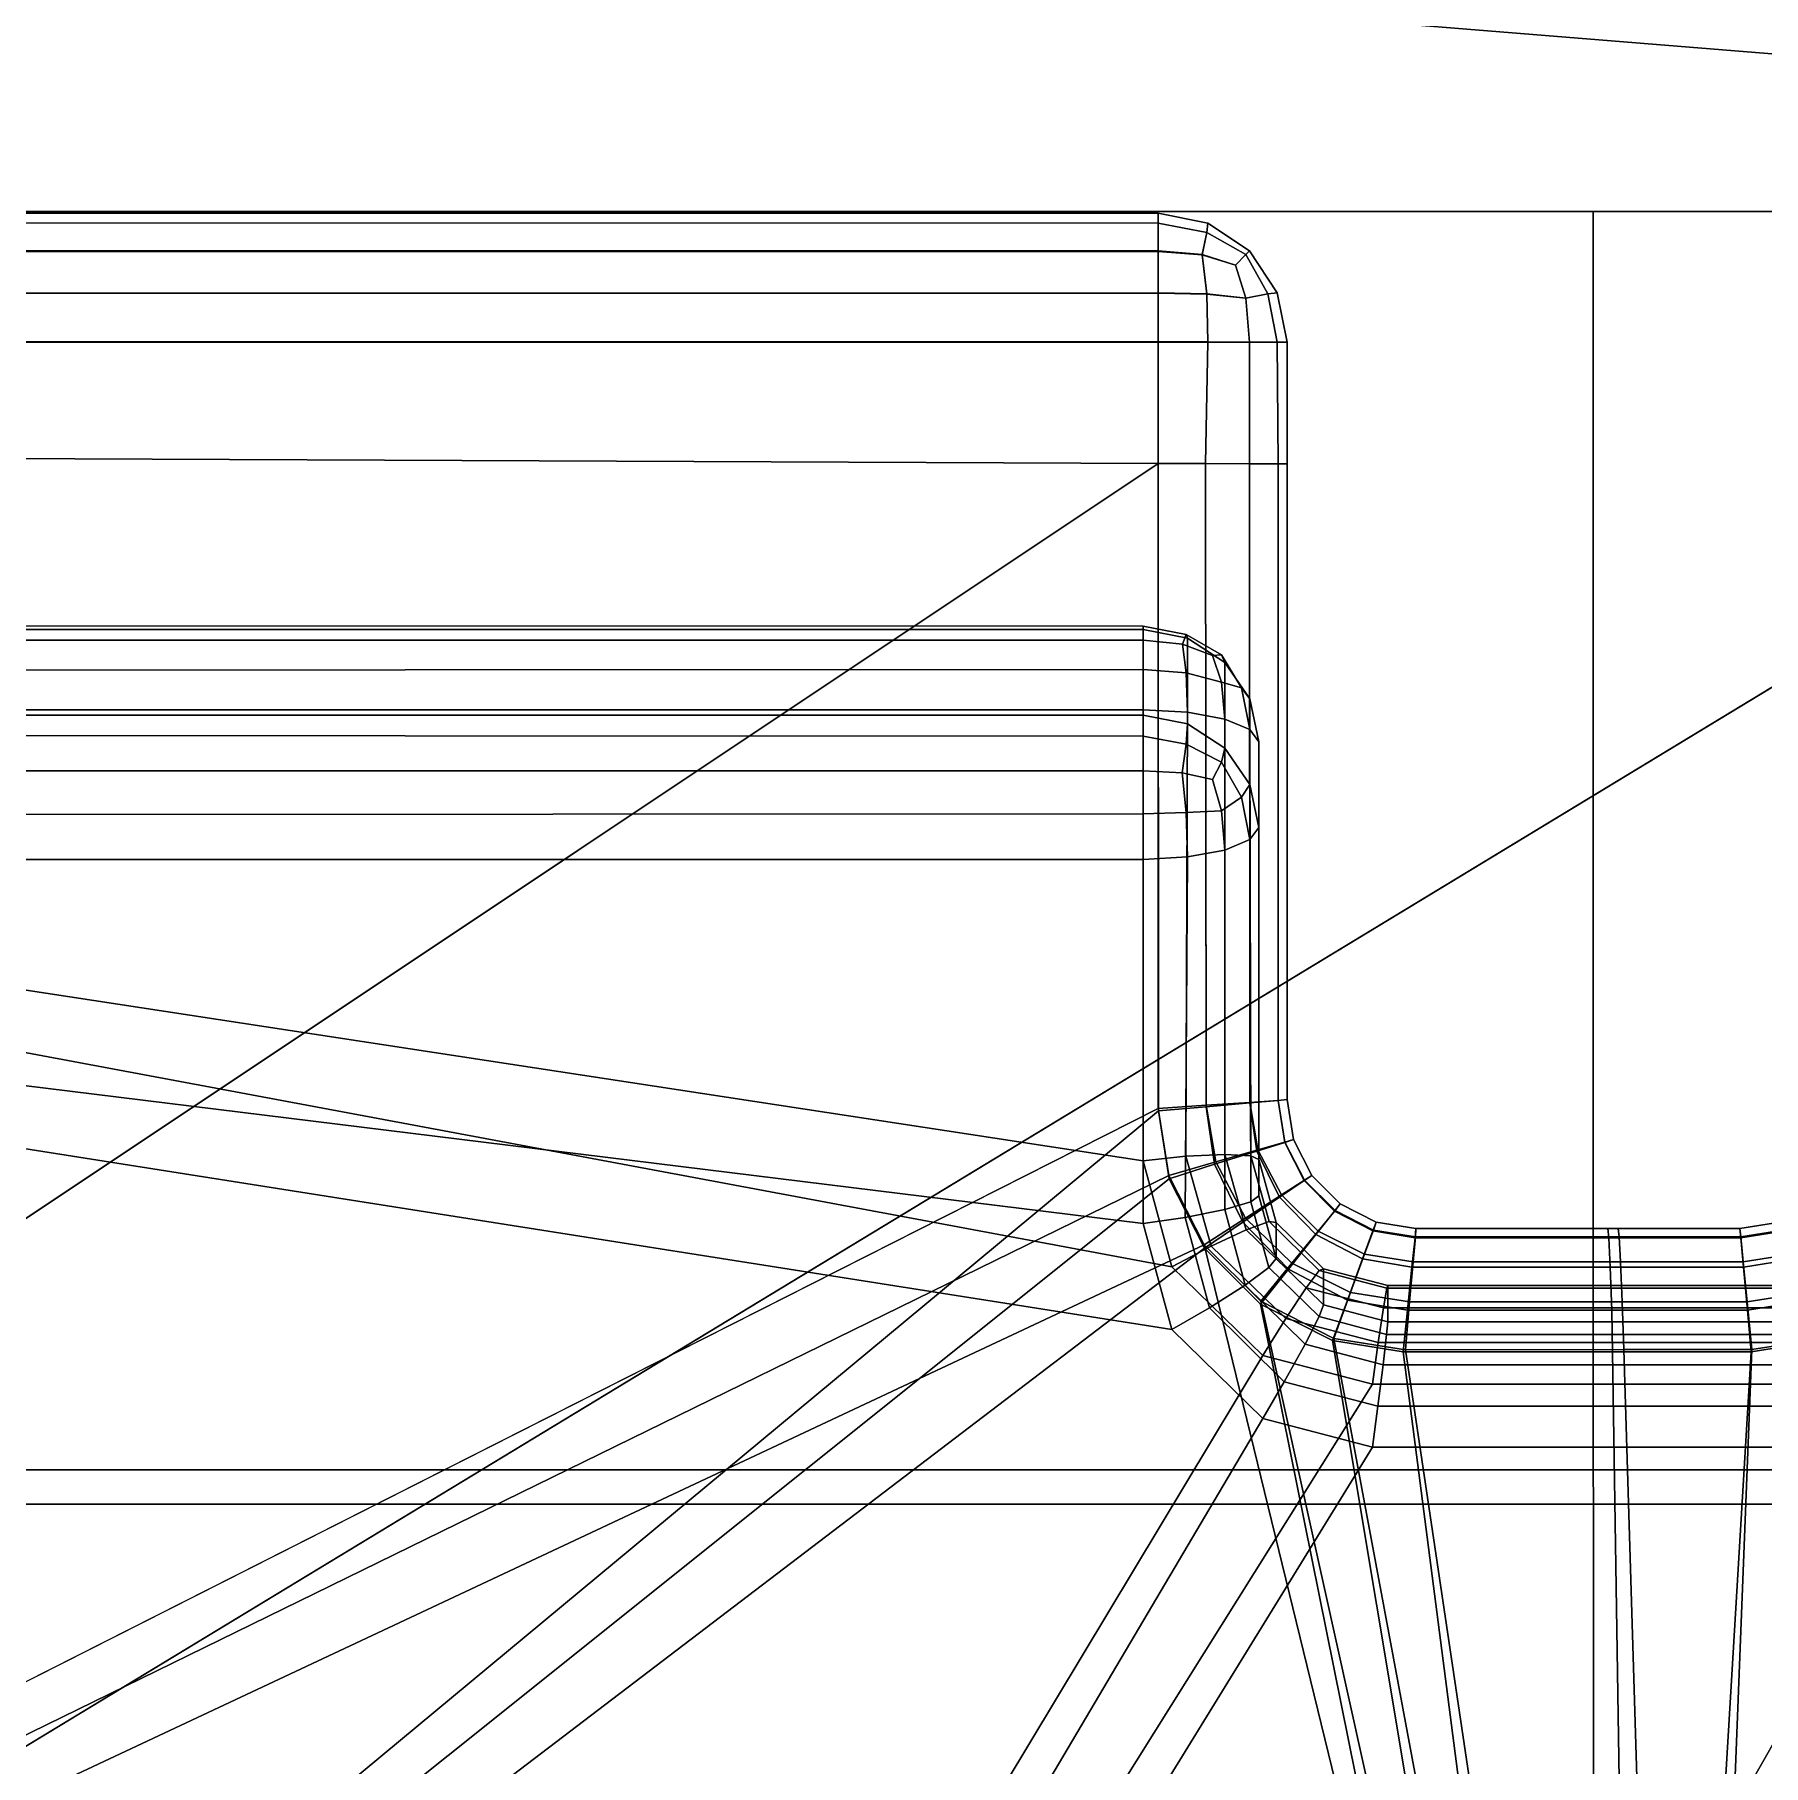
# Model space of a CAD drawing. Extents: x -11.8 to 11.8, y 0 to 23.8.
# Drawn here: x -0.6 to 0.071, y 22.366 to 23.038 of the extents above; entities that cross this region are included whole.
import ezdxf

# ---------------------------------------------------------------- set-up
doc = ezdxf.new("R2010")
doc.units = 0
doc.layers.add('SHP78CM5N_TRADECAD', color=251, linetype='CONTINUOUS')

msp = doc.modelspace()

# ---------------------------------------------------------------- linework, layer by layer
at = {"layer": 'SHP78CM5N_TRADECAD'}
for points in [[(-7.6757, 23.6593, 3.4718), (0.4313, 23.0013, 3.4718), (6.7714, 23.0167, 3.4718), (7.6119, 23.6737, 3.4718)], [(-7.6757, 23.6593, 3.4718), (-7.9259, 21.5796, 3.4718), (-2.0415, 21.5017, 3.4718), (0.4313, 23.0013, 3.4718)], [(11.2467, 23.3786, 33.4634), (11.2467, 22.9691, 33.4634), (-11.2232, 23.3089, 33.4634), (-11.2232, 23.3786, 33.4634)], [(11.2467, 22.9691, 33.4634), (5.4013, 22.9691, 33.0011), (-5.4744, 22.9691, 33.0011), (-11.2232, 23.3089, 33.4634)], [(-2.0415, 21.5017, 3.4718), (-0.4229, 21.5017, 3.4718), (0.4313, 23.0013, 3.4718)], [(0.4204, 21.5017, 1.4877), (0.4313, 23.0013, 3.4718), (-0.4229, 21.5017, 3.4718)], [(-5.5661, 22.9685, 32.9934), (-5.5688, 22.965, 32.975), (-0.1642, 22.9647, 32.9743), (-0.1642, 22.9685, 32.9934)], [(-5.5661, 22.9685, 32.9934), (-0.1642, 22.9685, 32.9934), (-0.1642, 22.9685, 33.6834), (-5.4677, 22.9685, 33.6834)], [(5.4013, 22.9691, 33.0011), (0.0045, 22.9691, 33.0011), (-5.4744, 22.9691, 33.0011)], [(-5.4744, 22.9691, 33.0011), (0.0045, 22.9691, 33.0011), (0.0046, 22.4809, 33.0011), (-1.5938, 22.4809, 33.0011)], [(-5.4653, 22.965, 33.7014), (-5.4677, 22.9685, 33.6834), (-0.1642, 22.9685, 33.6834), (-0.1642, 22.9647, 33.7022)], [(-0.1642, 22.9685, 32.9934), (-0.145, 22.9647, 32.9934), (-0.145, 22.9647, 33.6832), (-0.1642, 22.9685, 33.6834)], [(-0.1642, 22.9647, 33.7022), (-0.1642, 22.9685, 33.6834), (-0.145, 22.9647, 33.6832), (-0.1454, 22.961, 33.7016)], [(-0.145, 22.9647, 32.9934), (-0.1642, 22.9685, 32.9934), (-0.1642, 22.9647, 32.9743), (-0.1454, 22.961, 32.9747)], [(0.0045, 22.9691, 33.0011), (5.4013, 22.9691, 33.0011), (1.5327, 22.4809, 33.0011), (0.0046, 22.4809, 33.0011)], [(-5.5688, 22.965, 32.975), (-5.5716, 22.9539, 32.958), (-0.1642, 22.9539, 32.958), (-0.1642, 22.9647, 32.9743)], [(-5.4635, 22.9537, 33.7179), (-5.4653, 22.965, 33.7014), (-0.1642, 22.9647, 33.7022), (-0.1642, 22.9537, 33.7179)], [(-0.1471, 22.9524, 33.7165), (-0.1642, 22.9537, 33.7179), (-0.1642, 22.9647, 33.7022), (-0.1454, 22.961, 33.7016)], [(-0.1454, 22.961, 32.9747), (-0.1642, 22.9647, 32.9743), (-0.1642, 22.9539, 32.958), (-0.1472, 22.9525, 32.9594)], [(-0.1342, 22.9484, 32.9635), (-0.1302, 22.9525, 32.9764), (-0.1454, 22.961, 32.9747), (-0.1472, 22.9525, 32.9594)], [(-0.1342, 22.9484, 33.7123), (-0.1471, 22.9524, 33.7165), (-0.1454, 22.961, 33.7016), (-0.1302, 22.9525, 33.6996)], [(-0.1454, 22.961, 33.7016), (-0.145, 22.9647, 33.6832), (-0.1288, 22.9539, 33.6827), (-0.1302, 22.9525, 33.6996)], [(-0.1302, 22.9525, 32.9764), (-0.1288, 22.9539, 32.9934), (-0.145, 22.9647, 32.9934), (-0.1454, 22.961, 32.9747)], [(-0.145, 22.9647, 32.9934), (-0.1288, 22.9539, 32.9934), (-0.1288, 22.9539, 33.6827), (-0.145, 22.9647, 33.6832)], [(-5.5716, 22.9539, 32.958), (-5.5736, 22.9369, 32.9469), (-0.1642, 22.9376, 32.9472), (-0.1642, 22.9539, 32.958)], [(-5.4628, 22.9367, 33.7283), (-5.4635, 22.9537, 33.7179), (-0.1642, 22.9537, 33.7179), (-0.1642, 22.9375, 33.7281)], [(-0.1472, 22.9525, 32.9594), (-0.1642, 22.9539, 32.958), (-0.1642, 22.9376, 32.9472), (-0.1454, 22.9372, 32.9509)], [(-0.1454, 22.9371, 33.7244), (-0.1642, 22.9375, 33.7281), (-0.1642, 22.9537, 33.7179), (-0.1471, 22.9524, 33.7165)], [(-0.1342, 22.9484, 32.9635), (-0.1472, 22.9525, 32.9594), (-0.1454, 22.9372, 32.9509), (-0.1302, 22.9355, 32.9594)], [(-0.1342, 22.9484, 33.7123), (-0.1302, 22.9355, 33.7158), (-0.1454, 22.9371, 33.7244), (-0.1471, 22.9524, 33.7165)], [(-0.1342, 22.9484, 33.7123), (-0.1302, 22.9525, 33.6996), (-0.1217, 22.9372, 33.7006), (-0.1302, 22.9355, 33.7158)], [(-0.1342, 22.9484, 32.9635), (-0.1302, 22.9355, 32.9594), (-0.1217, 22.9372, 32.9747), (-0.1302, 22.9525, 32.9764)], [(-0.1302, 22.9525, 33.6996), (-0.1288, 22.9539, 33.6827), (-0.118, 22.9376, 33.6819), (-0.1217, 22.9372, 33.7006)], [(-0.1217, 22.9372, 32.9747), (-0.118, 22.9376, 32.9934), (-0.1288, 22.9539, 32.9934), (-0.1302, 22.9525, 32.9764)], [(-0.1288, 22.9539, 32.9934), (-0.118, 22.9376, 32.9934), (-0.118, 22.9376, 33.6819), (-0.1288, 22.9539, 33.6827)], [(-5.5736, 22.9369, 32.9469), (-5.5746, 22.9185, 32.9434), (-0.1642, 22.9185, 32.9434), (-0.1642, 22.9376, 32.9472)], [(-5.4633, 22.9186, 33.731), (-5.4628, 22.9367, 33.7283), (-0.1642, 22.9375, 33.7281), (-0.1642, 22.9186, 33.731)], [(-0.1642, 22.9376, 32.9472), (-0.1642, 22.9185, 32.9434), (-0.145, 22.9185, 32.9472), (-0.1454, 22.9372, 32.9509)], [(-0.145, 22.9186, 33.7273), (-0.1642, 22.9186, 33.731), (-0.1642, 22.9375, 33.7281), (-0.1454, 22.9371, 33.7244)], [(-0.1454, 22.9372, 32.9509), (-0.145, 22.9185, 32.9472), (-0.1288, 22.9185, 32.958), (-0.1302, 22.9355, 32.9594)], [(-0.1302, 22.9355, 33.7158), (-0.1288, 22.9185, 33.7164), (-0.145, 22.9186, 33.7273), (-0.1454, 22.9371, 33.7244)], [(-0.1217, 22.9372, 33.7006), (-0.118, 22.9185, 33.7002), (-0.1288, 22.9185, 33.7164), (-0.1302, 22.9355, 33.7158)], [(-0.1302, 22.9355, 32.9594), (-0.1288, 22.9185, 32.958), (-0.118, 22.9185, 32.9743), (-0.1217, 22.9372, 32.9747)], [(-0.118, 22.9376, 33.6819), (-0.1142, 22.9185, 33.6811), (-0.118, 22.9185, 33.7002), (-0.1217, 22.9372, 33.7006)], [(-0.118, 22.9185, 32.9743), (-0.1142, 22.9185, 32.9934), (-0.118, 22.9376, 32.9934), (-0.1217, 22.9372, 32.9747)], [(-0.118, 22.9376, 32.9934), (-0.1142, 22.9185, 32.9934), (-0.1142, 22.9185, 33.6811), (-0.118, 22.9376, 33.6819)], [(-0.1642, 22.8714, 32.9434), (-0.1642, 22.9185, 32.9434), (-5.5746, 22.9185, 32.9434), (-5.5847, 22.894, 32.9434)], [(-0.1642, 22.8714, 33.7135), (-5.4825, 22.8936, 33.7135), (-5.4633, 22.9186, 33.731), (-0.1642, 22.9186, 33.731)], [(-0.1642, 22.9186, 33.731), (-0.145, 22.9186, 33.7273), (-0.1458, 22.8714, 33.7099), (-0.1642, 22.8714, 33.7135)], [(-0.145, 22.9185, 32.9472), (-0.1642, 22.9185, 32.9434), (-0.1642, 22.8714, 32.9434), (-0.1458, 22.8714, 32.947)], [(-0.145, 22.9186, 33.7273), (-0.1288, 22.9185, 33.7164), (-0.1288, 22.8713, 33.6984), (-0.1458, 22.8714, 33.7099)], [(-0.1288, 22.9185, 32.958), (-0.145, 22.9185, 32.9472), (-0.1458, 22.8714, 32.947), (-0.1288, 22.8713, 32.9583)], [(-0.118, 22.9185, 32.9743), (-0.1288, 22.9185, 32.958), (-0.1288, 22.8713, 32.9583), (-0.1177, 22.8713, 32.9756)], [(-0.1288, 22.9185, 33.7164), (-0.118, 22.9185, 33.7002), (-0.1177, 22.8713, 33.6809), (-0.1288, 22.8713, 33.6984)], [(-0.1142, 22.9185, 32.9934), (-0.118, 22.9185, 32.9743), (-0.1177, 22.8713, 32.9756), (-0.1142, 22.8712, 32.9943)], [(-0.118, 22.9185, 33.7002), (-0.1142, 22.9185, 33.6811), (-0.1142, 22.8712, 33.6619), (-0.1177, 22.8713, 33.6809)], [(-0.1142, 22.8712, 33.6619), (-0.1142, 22.9185, 33.6811), (-0.1142, 22.9185, 32.9934), (-0.1142, 22.8712, 32.9943)], [(-5.5847, 22.894, 32.9434), (-5.6265, 21.3974, 33.2862), (-1.8371, 21.7562, 33.1765), (-0.1642, 22.8714, 32.9434)], [(-1.8349, 21.7755, 34.106), (-5.4825, 22.8936, 33.7135), (-0.1642, 22.8714, 33.7135), (-0.1642, 22.6211, 33.804)], [(-0.1642, 22.8714, 32.9434), (-1.8371, 21.7562, 33.1765), (-1.1395, 21.8105, 33.1929), (-0.1641, 22.6202, 33.0094)], [(-0.1456, 22.6224, 33.7998), (-0.1642, 22.6211, 33.804), (-0.1642, 22.8714, 33.7135), (-0.1458, 22.8714, 33.7099)], [(-0.1458, 22.8714, 32.947), (-0.1642, 22.8714, 32.9434), (-0.1641, 22.6202, 33.0094), (-0.1456, 22.6218, 33.0136)], [(-0.1287, 22.6235, 33.7876), (-0.1456, 22.6224, 33.7998), (-0.1458, 22.8714, 33.7099), (-0.1288, 22.8713, 33.6984)], [(-0.1288, 22.8713, 32.9583), (-0.1458, 22.8714, 32.947), (-0.1456, 22.6218, 33.0136), (-0.1287, 22.6233, 33.0257)], [(-0.1177, 22.6243, 33.7694), (-0.1287, 22.6235, 33.7876), (-0.1288, 22.8713, 33.6984), (-0.1177, 22.8713, 33.6809)], [(-0.1177, 22.8713, 32.9756), (-0.1288, 22.8713, 32.9583), (-0.1287, 22.6233, 33.0257), (-0.1177, 22.6243, 33.0437)], [(-0.1142, 22.6246, 33.7496), (-0.1177, 22.6243, 33.7694), (-0.1177, 22.8713, 33.6809), (-0.1142, 22.8712, 33.6619)], [(-0.1142, 22.8712, 32.9943), (-0.1177, 22.8713, 32.9756), (-0.1177, 22.6243, 33.0437), (-0.1142, 22.6246, 33.0631)], [(-0.1142, 22.8712, 32.9943), (-0.1142, 22.6246, 33.0631), (-0.1142, 22.6246, 33.7496), (-0.1142, 22.8712, 33.6619)], [(-1.3156, 22.7737, 33.7969), (-0.1701, 22.7737, 33.7969), (-0.1701, 22.807, 33.9134), (-1.3154, 22.807, 33.9134)], [(-1.3154, 22.8029, 33.9473), (-1.3154, 22.8084, 33.93), (-0.1701, 22.8083, 33.9308), (-0.1701, 22.8029, 33.9473)], [(-1.3154, 22.8084, 33.93), (-1.3154, 22.807, 33.9134), (-0.1701, 22.807, 33.9134), (-0.1701, 22.8083, 33.9308)], [(-0.1548, 22.8013, 33.9464), (-0.1701, 22.8029, 33.9473), (-0.1701, 22.8083, 33.9308), (-0.1533, 22.805, 33.9313)], [(-0.1701, 22.8083, 33.9308), (-0.1701, 22.807, 33.9134), (-0.1529, 22.8036, 33.9143), (-0.1533, 22.805, 33.9313)], [(-0.1701, 22.7737, 33.7969), (-0.1529, 22.7704, 33.7978), (-0.1529, 22.8036, 33.9143), (-0.1701, 22.807, 33.9134)], [(-0.1432, 22.7969, 33.9439), (-0.1548, 22.8013, 33.9464), (-0.1533, 22.805, 33.9313), (-0.1396, 22.7972, 33.9318)], [(-0.1533, 22.805, 33.9313), (-0.1529, 22.8036, 33.9143), (-0.1383, 22.7942, 33.9168), (-0.1396, 22.7972, 33.9318)], [(-1.3154, 22.7909, 33.9609), (-1.3154, 22.8029, 33.9473), (-0.1701, 22.8029, 33.9473), (-0.1701, 22.7915, 33.9605)], [(-0.1533, 22.7902, 33.9574), (-0.1701, 22.7915, 33.9605), (-0.1701, 22.8029, 33.9473), (-0.1548, 22.8013, 33.9464)], [(-0.1432, 22.7969, 33.9439), (-0.1396, 22.7866, 33.9504), (-0.1533, 22.7902, 33.9574), (-0.1548, 22.8013, 33.9464)], [(-0.1529, 22.7704, 33.7978), (-0.1383, 22.7609, 33.8003), (-0.1383, 22.7942, 33.9168), (-0.1529, 22.8036, 33.9143)], [(-1.3154, 22.7758, 33.9682), (-1.3154, 22.7909, 33.9609), (-0.1701, 22.7915, 33.9605), (-0.1701, 22.7758, 33.9682)], [(-0.1529, 22.7749, 33.9649), (-0.1701, 22.7758, 33.9682), (-0.1701, 22.7915, 33.9605), (-0.1533, 22.7902, 33.9574)], [(-0.1432, 22.7969, 33.9439), (-0.1396, 22.7972, 33.9318), (-0.1319, 22.7844, 33.9368), (-0.1396, 22.7866, 33.9504)], [(-0.1396, 22.7972, 33.9318), (-0.1383, 22.7942, 33.9168), (-0.1286, 22.7801, 33.9205), (-0.1319, 22.7844, 33.9368)], [(-0.1383, 22.7609, 33.8003), (-0.1286, 22.7468, 33.8041), (-0.1286, 22.7801, 33.9205), (-0.1383, 22.7942, 33.9168)], [(-0.1396, 22.7866, 33.9504), (-0.1383, 22.7722, 33.9555), (-0.1529, 22.7749, 33.9649), (-0.1533, 22.7902, 33.9574)], [(-0.1319, 22.7844, 33.9368), (-0.1286, 22.7682, 33.9415), (-0.1383, 22.7722, 33.9555), (-0.1396, 22.7866, 33.9504)], [(-0.1286, 22.7801, 33.9205), (-0.1251, 22.7634, 33.9249), (-0.1286, 22.7682, 33.9415), (-0.1319, 22.7844, 33.9368)], [(-0.1286, 22.7468, 33.8041), (-0.1251, 22.7302, 33.8085), (-0.1251, 22.7634, 33.9249), (-0.1286, 22.7801, 33.9205)], [(-1.3156, 22.7737, 33.7969), (-1.3157, 22.7661, 33.7818), (-0.1701, 22.7656, 33.7812), (-0.1701, 22.7737, 33.7969)], [(-1.3154, 22.7758, 33.9682), (-0.1701, 22.7758, 33.9682), (-0.1701, 22.6008, 34.0146)], [(-1.3154, 22.7758, 33.9682), (-0.1701, 22.6008, 34.0146), (-0.1589, 22.5597, 34.0255)], [(-1.3154, 22.7758, 33.9682), (-0.1589, 22.5597, 34.0255), (-0.1236, 22.5253, 34.0346), (-1.3154, 20.5444, 34.5601)], [(-0.1535, 22.6026, 34.0109), (-0.1701, 22.6008, 34.0146), (-0.1701, 22.7758, 33.9682), (-0.1529, 22.7749, 33.9649)], [(-0.1529, 22.7704, 33.7978), (-0.1701, 22.7737, 33.7969), (-0.1701, 22.7656, 33.7812), (-0.1533, 22.7625, 33.7824)], [(-0.1383, 22.6033, 34.0004), (-0.1535, 22.6026, 34.0109), (-0.1529, 22.7749, 33.9649), (-0.1383, 22.7722, 33.9555)], [(-0.1396, 22.7555, 33.7859), (-0.1383, 22.7609, 33.8003), (-0.1529, 22.7704, 33.7978), (-0.1533, 22.7625, 33.7824)], [(-0.1283, 22.6028, 33.9847), (-0.1383, 22.6033, 34.0004), (-0.1383, 22.7722, 33.9555), (-0.1286, 22.7682, 33.9415)], [(-1.3157, 22.7661, 33.7818), (-1.3157, 22.7522, 33.7697), (-0.1701, 22.7522, 33.7697), (-0.1701, 22.7656, 33.7812)], [(-0.1533, 22.7625, 33.7824), (-0.1701, 22.7656, 33.7812), (-0.1701, 22.7522, 33.7697), (-0.1549, 22.7514, 33.7712)], [(-0.1251, 22.6013, 33.9679), (-0.1283, 22.6028, 33.9847), (-0.1286, 22.7682, 33.9415), (-0.1251, 22.7634, 33.9249)], [(-0.1432, 22.7488, 33.7757), (-0.1396, 22.7555, 33.7859), (-0.1533, 22.7625, 33.7824), (-0.1549, 22.7514, 33.7712)], [(-0.1319, 22.7419, 33.788), (-0.1286, 22.7468, 33.8041), (-0.1383, 22.7609, 33.8003), (-0.1396, 22.7555, 33.7859)], [(-0.1251, 22.6013, 33.9679), (-0.1251, 22.7634, 33.9249), (-0.1251, 22.7302, 33.8085), (-0.1251, 22.5873, 33.8464)], [(-1.3157, 22.7522, 33.7697), (-1.3157, 22.7348, 33.764), (-0.1701, 22.7355, 33.7641), (-0.1701, 22.7522, 33.7697)], [(-0.1549, 22.7514, 33.7712), (-0.1701, 22.7522, 33.7697), (-0.1701, 22.7355, 33.7641), (-0.1533, 22.736, 33.7674)], [(-0.1432, 22.7488, 33.7757), (-0.1549, 22.7514, 33.7712), (-0.1533, 22.736, 33.7674), (-0.1396, 22.7366, 33.7752)], [(-0.1432, 22.7488, 33.7757), (-0.1396, 22.7366, 33.7752), (-0.1319, 22.7419, 33.788), (-0.1396, 22.7555, 33.7859)], [(-0.1286, 22.7255, 33.7919), (-0.1251, 22.7302, 33.8085), (-0.1286, 22.7468, 33.8041), (-0.1319, 22.7419, 33.788)], [(-0.1396, 22.7366, 33.7752), (-0.1383, 22.7214, 33.7779), (-0.1286, 22.7255, 33.7919), (-0.1319, 22.7419, 33.788)], [(-1.3157, 22.7348, 33.764), (-1.3157, 22.7178, 33.7652), (-0.1701, 22.7178, 33.7652), (-0.1701, 22.7355, 33.7641)], [(-0.1701, 22.7355, 33.7641), (-0.1701, 22.7178, 33.7652), (-0.1529, 22.7188, 33.7685), (-0.1533, 22.736, 33.7674)], [(-0.1533, 22.736, 33.7674), (-0.1529, 22.7188, 33.7685), (-0.1383, 22.7214, 33.7779), (-0.1396, 22.7366, 33.7752)], [(-0.1283, 22.585, 33.8299), (-0.1251, 22.5873, 33.8464), (-0.1251, 22.7302, 33.8085), (-0.1286, 22.7255, 33.7919)], [(-0.1384, 22.582, 33.8149), (-0.1283, 22.585, 33.8299), (-0.1286, 22.7255, 33.7919), (-0.1383, 22.7214, 33.7779)], [(-1.3157, 22.7178, 33.7652), (-1.3162, 20.4837, 34.3579), (-0.1236, 22.5009, 33.8228), (-0.1589, 22.5354, 33.8136)], [(-1.3157, 22.7178, 33.7652), (-0.1589, 22.5354, 33.8136), (-0.1701, 22.5765, 33.8027)], [(-1.3157, 22.7178, 33.7652), (-0.1701, 22.5765, 33.8027), (-0.1701, 22.7178, 33.7652)], [(-0.1701, 22.5765, 33.8027), (-0.1537, 22.5789, 33.8053), (-0.1529, 22.7188, 33.7685), (-0.1701, 22.7178, 33.7652)], [(-0.1537, 22.5789, 33.8053), (-0.1384, 22.582, 33.8149), (-0.1383, 22.7214, 33.7779), (-0.1529, 22.7188, 33.7685)], [(-0.1256, 22.6051, 33.7946), (-0.1418, 22.6004, 33.8078), (-0.1456, 22.6224, 33.7998), (-0.1287, 22.6235, 33.7876)], [(-0.1423, 22.5995, 33.0205), (-0.1259, 22.6046, 33.0318), (-0.1287, 22.6233, 33.0257), (-0.1456, 22.6218, 33.0136)], [(-0.1259, 22.6046, 33.0318), (-0.1151, 22.608, 33.0492), (-0.1177, 22.6243, 33.0437), (-0.1287, 22.6233, 33.0257)], [(-0.1151, 22.6081, 33.7758), (-0.1256, 22.6051, 33.7946), (-0.1287, 22.6235, 33.7876), (-0.1177, 22.6243, 33.7694)], [(-0.1151, 22.608, 33.0492), (-0.1117, 22.6091, 33.0682), (-0.1142, 22.6246, 33.0631), (-0.1177, 22.6243, 33.0437)], [(-0.1117, 22.6091, 33.7555), (-0.1151, 22.6081, 33.7758), (-0.1177, 22.6243, 33.7694), (-0.1142, 22.6246, 33.7496)], [(-0.1117, 22.6091, 33.0682), (-0.1117, 22.6091, 33.7555), (-0.1142, 22.6246, 33.7496), (-0.1142, 22.6246, 33.0631)], [(-0.1642, 22.6211, 33.804), (-0.1601, 22.5951, 33.8133), (-1.8349, 21.7755, 34.106)], [(-1.1395, 21.8105, 33.1929), (-0.1599, 22.5939, 33.0173), (-0.1641, 22.6202, 33.0094)], [(-0.1418, 22.6004, 33.8078), (-0.1601, 22.5951, 33.8133), (-0.1642, 22.6211, 33.804), (-0.1456, 22.6224, 33.7998)], [(-0.1599, 22.5939, 33.0173), (-0.1423, 22.5995, 33.0205), (-0.1456, 22.6218, 33.0136), (-0.1641, 22.6202, 33.0094)], [(-0.1701, 22.6008, 34.0146), (-0.1535, 22.6026, 34.0109), (-0.1437, 22.5677, 34.0202), (-0.1589, 22.5597, 34.0255)], [(-0.1535, 22.6026, 34.0109), (-0.1383, 22.6033, 34.0004), (-0.1301, 22.5741, 34.0083), (-0.1437, 22.5677, 34.0202)], [(-0.1314, 22.577, 33.0282), (-0.1171, 22.5867, 33.038), (-0.1259, 22.6046, 33.0318), (-0.1423, 22.5995, 33.0205)], [(-0.1418, 22.6004, 33.8078), (-0.1256, 22.6051, 33.7946), (-0.1164, 22.5876, 33.8014), (-0.1303, 22.5786, 33.8158)], [(-0.1383, 22.6033, 34.0004), (-0.1283, 22.6028, 33.9847), (-0.1212, 22.5773, 33.9918), (-0.1301, 22.5741, 34.0083)], [(-0.1283, 22.6028, 33.9847), (-0.1251, 22.6013, 33.9679), (-0.1184, 22.5769, 33.9745), (-0.1212, 22.5773, 33.9918)], [(-0.1171, 22.5867, 33.038), (-0.1076, 22.5932, 33.0545), (-0.1151, 22.608, 33.0492), (-0.1259, 22.6046, 33.0318)], [(-0.1256, 22.6051, 33.7946), (-0.1151, 22.6081, 33.7758), (-0.1075, 22.5933, 33.782), (-0.1164, 22.5876, 33.8014)], [(-0.1151, 22.6081, 33.7758), (-0.1117, 22.6091, 33.7555), (-0.1046, 22.5952, 33.7613), (-0.1075, 22.5933, 33.782)], [(-0.1076, 22.5932, 33.0545), (-0.1046, 22.5952, 33.0727), (-0.1117, 22.6091, 33.0682), (-0.1151, 22.608, 33.0492)], [(-0.1046, 22.5952, 33.0727), (-0.1046, 22.5952, 33.7613), (-0.1117, 22.6091, 33.7555), (-0.1117, 22.6091, 33.0682)], [(-0.1601, 22.5951, 33.8133), (-0.1418, 22.6004, 33.8078), (-0.1303, 22.5786, 33.8158), (-0.1464, 22.5683, 33.823)], [(-0.1462, 22.567, 33.0265), (-0.1314, 22.577, 33.0282), (-0.1423, 22.5995, 33.0205), (-0.1599, 22.5939, 33.0173)], [(-0.1251, 22.5873, 33.8464), (-0.1184, 22.5629, 33.8527), (-0.1184, 22.5769, 33.9745), (-0.1251, 22.6013, 33.9679)], [(-0.1601, 22.5951, 33.8133), (-0.1464, 22.5683, 33.823), (-1.8349, 21.7755, 34.106)], [(-1.1395, 21.8105, 33.1929), (-0.1462, 22.567, 33.0265), (-0.1599, 22.5939, 33.0173)], [(-0.1076, 22.5932, 33.0545), (-0.1171, 22.5867, 33.038), (-0.103, 22.5722, 33.0435), (-0.0958, 22.5813, 33.059)], [(-0.0956, 22.5816, 33.7871), (-0.1022, 22.5736, 33.8069), (-0.1164, 22.5876, 33.8014), (-0.1075, 22.5933, 33.782)], [(-0.1046, 22.5952, 33.0727), (-0.1076, 22.5932, 33.0545), (-0.0958, 22.5813, 33.059), (-0.0936, 22.5841, 33.0762)], [(-0.0936, 22.5841, 33.7662), (-0.0956, 22.5816, 33.7871), (-0.1075, 22.5933, 33.782), (-0.1046, 22.5952, 33.7613)], [(-0.1046, 22.5952, 33.7613), (-0.1046, 22.5952, 33.0727), (-0.0936, 22.5841, 33.0762), (-0.0936, 22.5841, 33.7662)], [(-0.1283, 22.585, 33.8299), (-0.1384, 22.582, 33.8149), (-0.1305, 22.5526, 33.8229), (-0.1213, 22.5594, 33.8369)], [(-0.1171, 22.5867, 33.038), (-0.1314, 22.577, 33.0282), (-0.1137, 22.5588, 33.0349), (-0.103, 22.5722, 33.0435)], [(-0.1022, 22.5736, 33.8069), (-0.1124, 22.5611, 33.8222), (-0.1303, 22.5786, 33.8158), (-0.1164, 22.5876, 33.8014)], [(-0.1251, 22.5873, 33.8464), (-0.1283, 22.585, 33.8299), (-0.1213, 22.5594, 33.8369), (-0.1184, 22.5629, 33.8527)], [(-0.0936, 22.5841, 33.0762), (-0.0958, 22.5813, 33.059), (-0.0809, 22.5737, 33.0622), (-0.0796, 22.577, 33.0786)], [(-0.0956, 22.5816, 33.7871), (-0.0936, 22.5841, 33.7662), (-0.0796, 22.577, 33.7695), (-0.0807, 22.574, 33.7905)], [(-0.0936, 22.5841, 33.7662), (-0.0936, 22.5841, 33.0762), (-0.0796, 22.577, 33.0786), (-0.0796, 22.577, 33.7695)], [(-0.1537, 22.5789, 33.8053), (-0.1701, 22.5765, 33.8027), (-0.1589, 22.5354, 33.8136), (-0.1443, 22.5438, 33.8147)], [(-0.1384, 22.582, 33.8149), (-0.1537, 22.5789, 33.8053), (-0.1443, 22.5438, 33.8147), (-0.1305, 22.5526, 33.8229)], [(-0.1124, 22.5611, 33.8222), (-0.1244, 22.5464, 33.831), (-0.1464, 22.5683, 33.823), (-0.1303, 22.5786, 33.8158)], [(-0.1314, 22.577, 33.0282), (-0.1462, 22.567, 33.0265), (-0.1245, 22.5453, 33.0347), (-0.1137, 22.5588, 33.0349)], [(-0.1301, 22.5741, 34.0083), (-0.1212, 22.5773, 33.9918), (-0.1018, 22.5583, 33.9972), (-0.1068, 22.5516, 34.0145)], [(-0.1212, 22.5773, 33.9918), (-0.1184, 22.5769, 33.9745), (-0.1001, 22.559, 33.9795), (-0.1018, 22.5583, 33.9972)], [(-0.1001, 22.559, 33.9795), (-0.1184, 22.5769, 33.9745), (-0.1184, 22.5629, 33.8527), (-0.1001, 22.545, 33.8573)], [(-0.0958, 22.5813, 33.059), (-0.103, 22.5722, 33.0435), (-0.0849, 22.5628, 33.0477), (-0.0809, 22.5737, 33.0622)], [(-0.1022, 22.5736, 33.8069), (-0.0956, 22.5816, 33.7871), (-0.0807, 22.574, 33.7905), (-0.0842, 22.5646, 33.8105)], [(-0.0645, 22.571, 33.064), (-0.0642, 22.5746, 33.0799), (-0.0796, 22.577, 33.0786), (-0.0809, 22.5737, 33.0622)], [(-0.0807, 22.574, 33.7905), (-0.0796, 22.577, 33.7695), (-0.0642, 22.5746, 33.7707), (-0.0644, 22.5714, 33.7917)], [(-0.0796, 22.577, 33.7695), (-0.0796, 22.577, 33.0786), (-0.0642, 22.5746, 33.0799), (-0.0642, 22.5746, 33.7707)], [(0.077, 22.577, 33.0832), (0.077, 22.577, 33.7676), (0.0615, 22.5746, 33.7693), (0.0615, 22.5746, 33.0839)], [(0.077, 22.577, 33.7676), (0.0781, 22.574, 33.7886), (0.0618, 22.5714, 33.7903), (0.0615, 22.5746, 33.7693)], [(0.0615, 22.5746, 33.0839), (0.0618, 22.571, 33.0682), (0.0782, 22.5736, 33.0671), (0.077, 22.577, 33.0832)], [(-0.1437, 22.5677, 34.0202), (-0.1301, 22.5741, 34.0083), (-0.1068, 22.5516, 34.0145), (-0.1147, 22.5397, 34.0276)], [(-0.103, 22.5722, 33.0435), (-0.1137, 22.5588, 33.0349), (-0.0908, 22.5468, 33.0402), (-0.0849, 22.5628, 33.0477)], [(-0.1124, 22.5611, 33.8222), (-0.1022, 22.5736, 33.8069), (-0.0842, 22.5646, 33.8105), (-0.0896, 22.5498, 33.8264)], [(-0.0658, 22.5596, 33.0499), (-0.0645, 22.571, 33.064), (-0.0809, 22.5737, 33.0622), (-0.0849, 22.5628, 33.0477)], [(-0.0842, 22.5646, 33.8105), (-0.0807, 22.574, 33.7905), (-0.0644, 22.5714, 33.7917), (-0.0653, 22.5616, 33.8117)], [(-0.0645, 22.571, 33.064), (-0.0658, 22.5596, 33.0499), (0.0112, 22.5596, 33.0551), (0.0106, 22.571, 33.0691)], [(0.0146, 22.5714, 33.7916), (0.0151, 22.5616, 33.8116), (-0.0653, 22.5616, 33.8117), (-0.0644, 22.5714, 33.7917)], [(-0.0642, 22.5746, 33.0799), (-0.0645, 22.571, 33.064), (0.0106, 22.571, 33.0691), (0.0102, 22.5746, 33.0848)], [(0.0142, 22.5746, 33.7706), (0.0146, 22.5714, 33.7916), (-0.0644, 22.5714, 33.7917), (-0.0642, 22.5746, 33.7707)], [(-0.0642, 22.5746, 33.7707), (-0.0642, 22.5746, 33.0799), (0.0102, 22.5746, 33.0848), (0.0142, 22.5746, 33.7706)], [(0.0618, 22.571, 33.0682), (0.0615, 22.5746, 33.0839), (0.0102, 22.5746, 33.0848), (0.0106, 22.571, 33.0691)], [(0.0102, 22.5746, 33.0848), (0.0615, 22.5746, 33.0839), (0.0615, 22.5746, 33.7693), (0.0142, 22.5746, 33.7706)], [(0.0629, 22.5596, 33.0542), (0.0618, 22.571, 33.0682), (0.0106, 22.571, 33.0691), (0.0112, 22.5596, 33.0551)], [(0.0146, 22.5714, 33.7916), (0.0142, 22.5746, 33.7706), (0.0615, 22.5746, 33.7693), (0.0618, 22.5714, 33.7903)], [(0.0151, 22.5616, 33.8116), (0.0146, 22.5714, 33.7916), (0.0618, 22.5714, 33.7903), (0.0628, 22.5616, 33.8103)], [(0.0781, 22.574, 33.7886), (0.0816, 22.5646, 33.8085), (0.0628, 22.5616, 33.8103), (0.0618, 22.5714, 33.7903)], [(0.0618, 22.571, 33.0682), (0.0629, 22.5596, 33.0542), (0.0821, 22.5627, 33.0529), (0.0782, 22.5736, 33.0671)], [(-0.1464, 22.5683, 33.823), (0.0382, 21.8127, 34.0962), (-1.8349, 21.7755, 34.106)], [(-0.1245, 22.5453, 33.0347), (-0.1462, 22.567, 33.0265), (-1.1395, 21.8105, 33.1929), (0.0232, 21.8135, 33.2696)], [(-0.1589, 22.5597, 34.0255), (-0.1437, 22.5677, 34.0202), (-0.1147, 22.5397, 34.0276), (-0.1236, 22.5253, 34.0346)], [(-0.1464, 22.5683, 33.823), (-0.1244, 22.5464, 33.831), (0.0382, 21.8127, 34.0962)], [(-0.1184, 22.5629, 33.8527), (-0.1213, 22.5594, 33.8369), (-0.1018, 22.5404, 33.8421), (-0.1001, 22.545, 33.8573)], [(-0.0675, 22.5429, 33.0429), (-0.0658, 22.5596, 33.0499), (-0.0849, 22.5628, 33.0477), (-0.0908, 22.5468, 33.0402)], [(-0.0896, 22.5498, 33.8264), (-0.0842, 22.5646, 33.8105), (-0.0653, 22.5616, 33.8117), (-0.0667, 22.5462, 33.8277)], [(0.1435, 22.5674, 33.0346), (0.1216, 22.5455, 33.0418), (0.0232, 21.8135, 33.2696), (1.6763, 21.8179, 33.2387)], [(0.1438, 22.568, 33.8195), (1.7219, 21.7823, 34.0637), (0.0382, 21.8127, 34.0962), (0.122, 22.5463, 33.828)], [(0.0816, 22.5646, 33.8085), (0.0872, 22.5497, 33.8243), (0.0643, 22.5462, 33.8262), (0.0628, 22.5616, 33.8103)], [(0.0629, 22.5596, 33.0542), (0.0644, 22.5429, 33.0473), (0.0879, 22.5467, 33.0457), (0.0821, 22.5627, 33.0529)], [(-0.1213, 22.5594, 33.8369), (-0.1305, 22.5526, 33.8229), (-0.1072, 22.5297, 33.829), (-0.1018, 22.5404, 33.8421)], [(-0.1137, 22.5588, 33.0349), (-0.1245, 22.5453, 33.0347), (-0.0966, 22.5311, 33.0409), (-0.0908, 22.5468, 33.0402)], [(-0.1244, 22.5464, 33.831), (-0.1124, 22.5611, 33.8222), (-0.0896, 22.5498, 33.8264), (-0.0961, 22.5319, 33.8362)], [(-0.0755, 22.5515, 33.9992), (-0.0768, 22.5438, 34.0166), (-0.1068, 22.5516, 34.0145), (-0.1018, 22.5583, 33.9972)], [(-0.0751, 22.5525, 33.9813), (-0.0755, 22.5515, 33.9992), (-0.1018, 22.5583, 33.9972), (-0.1001, 22.559, 33.9795)], [(-0.1001, 22.545, 33.8573), (-0.0751, 22.5384, 33.8589), (-0.0751, 22.5525, 33.9813), (-0.1001, 22.559, 33.9795)], [(-0.0658, 22.5596, 33.0499), (-0.0675, 22.5429, 33.0429), (0.0118, 22.5429, 33.0482), (0.0112, 22.5596, 33.0551)], [(0.0151, 22.5616, 33.8116), (0.0158, 22.5462, 33.8275), (-0.0667, 22.5462, 33.8277), (-0.0653, 22.5616, 33.8117)], [(0.0644, 22.5429, 33.0473), (0.0629, 22.5596, 33.0542), (0.0112, 22.5596, 33.0551), (0.0118, 22.5429, 33.0482)], [(0.0158, 22.5462, 33.8275), (0.0151, 22.5616, 33.8116), (0.0628, 22.5616, 33.8103), (0.0643, 22.5462, 33.8262)], [(-0.1305, 22.5526, 33.8229), (-0.1443, 22.5438, 33.8147), (-0.1153, 22.5151, 33.8223), (-0.1072, 22.5297, 33.829)], [(-0.0768, 22.5438, 34.0166), (-0.0788, 22.5304, 34.0301), (-0.1147, 22.5397, 34.0276), (-0.1068, 22.5516, 34.0145)], [(-0.0961, 22.5319, 33.8362), (-0.0896, 22.5498, 33.8264), (-0.0667, 22.5462, 33.8277), (-0.0683, 22.5275, 33.8378)], [(-0.0768, 22.5438, 34.0166), (-0.0755, 22.5515, 33.9992), (0.0755, 22.5515, 33.9992), (0.0768, 22.5438, 34.0166)], [(-0.0755, 22.5515, 33.9992), (-0.0751, 22.5525, 33.9813), (0.0751, 22.5525, 33.9813), (0.0755, 22.5515, 33.9992)], [(-0.0751, 22.5384, 33.8589), (0.0751, 22.5384, 33.8589), (0.0751, 22.5525, 33.9813), (-0.0751, 22.5525, 33.9813)], [(0.0872, 22.5497, 33.8243), (0.0938, 22.5319, 33.834), (0.0661, 22.5276, 33.8363), (0.0643, 22.5462, 33.8262)], [(-0.1443, 22.5438, 33.8147), (-0.1589, 22.5354, 33.8136), (-0.1236, 22.5009, 33.8228), (-0.1153, 22.5151, 33.8223)], [(0.0232, 21.8135, 33.2696), (-0.0966, 22.5311, 33.0409), (-0.1245, 22.5453, 33.0347)], [(-0.1244, 22.5464, 33.831), (-0.0961, 22.5319, 33.8362), (0.0382, 21.8127, 34.0962)], [(-0.0756, 22.5335, 33.8439), (-0.0751, 22.5384, 33.8589), (-0.1001, 22.545, 33.8573), (-0.1018, 22.5404, 33.8421)], [(-0.0692, 22.5268, 33.0441), (-0.0675, 22.5429, 33.0429), (-0.0908, 22.5468, 33.0402), (-0.0966, 22.5311, 33.0409)], [(-0.0788, 22.5304, 34.0301), (-0.0768, 22.5438, 34.0166), (0.0768, 22.5438, 34.0166), (0.0788, 22.5304, 34.0301)], [(-0.0675, 22.5429, 33.0429), (-0.0692, 22.5268, 33.0441), (0.0121, 22.5268, 33.0495), (0.0118, 22.5429, 33.0482)], [(0.0158, 22.5462, 33.8275), (0.0164, 22.5276, 33.8376), (-0.0683, 22.5275, 33.8378), (-0.0667, 22.5462, 33.8277)], [(0.0659, 22.5268, 33.0485), (0.0644, 22.5429, 33.0473), (0.0118, 22.5429, 33.0482), (0.0121, 22.5268, 33.0495)], [(0.0164, 22.5276, 33.8376), (0.0158, 22.5462, 33.8275), (0.0643, 22.5462, 33.8262), (0.0661, 22.5276, 33.8363)], [(0.1216, 22.5455, 33.0418), (0.0935, 22.5312, 33.0467), (0.0232, 21.8135, 33.2696)], [(0.0382, 21.8127, 34.0962), (0.0938, 22.5319, 33.834), (0.122, 22.5463, 33.828)], [(0.0644, 22.5429, 33.0473), (0.0659, 22.5268, 33.0485), (0.0935, 22.5312, 33.0467), (0.0879, 22.5467, 33.0457)], [(-0.0788, 22.5304, 34.0301), (-0.0811, 22.5142, 34.0376), (-0.1236, 22.5253, 34.0346), (-0.1147, 22.5397, 34.0276)], [(-0.0769, 22.5217, 33.8312), (-0.0756, 22.5335, 33.8439), (-0.1018, 22.5404, 33.8421), (-0.1072, 22.5297, 33.829)], [(0.0756, 22.5335, 33.8439), (0.0751, 22.5384, 33.8589), (-0.0751, 22.5384, 33.8589), (-0.0756, 22.5335, 33.8439)], [(-0.079, 22.5056, 33.8248), (-0.0769, 22.5217, 33.8312), (-0.1072, 22.5297, 33.829), (-0.1153, 22.5151, 33.8223)], [(0.0232, 21.8135, 33.2696), (-0.0692, 22.5268, 33.0441), (-0.0966, 22.5311, 33.0409)], [(-0.0961, 22.5319, 33.8362), (-0.0683, 22.5275, 33.8378), (0.0382, 21.8127, 34.0962)], [(-0.0811, 22.5142, 34.0376), (-0.0788, 22.5304, 34.0301), (0.0788, 22.5304, 34.0301), (0.0811, 22.5142, 34.0376)], [(0.0769, 22.5217, 33.8312), (0.0756, 22.5335, 33.8439), (-0.0756, 22.5335, 33.8439), (-0.0769, 22.5217, 33.8312)], [(0.0935, 22.5312, 33.0467), (0.0659, 22.5268, 33.0485), (0.0232, 21.8135, 33.2696)], [(0.0382, 21.8127, 34.0962), (0.0661, 22.5276, 33.8363), (0.0938, 22.5319, 33.834)], [(-0.1236, 22.5253, 34.0346), (-0.0811, 22.5142, 34.0376), (-1.3154, 20.5444, 34.5601)], [(0.0232, 21.8135, 33.2696), (0.0121, 22.5268, 33.0495), (-0.0692, 22.5268, 33.0441)], [(-0.0683, 22.5275, 33.8378), (0.0164, 22.5276, 33.8376), (0.0382, 21.8127, 34.0962)], [(0.0659, 22.5268, 33.0485), (0.0121, 22.5268, 33.0495), (0.0232, 21.8135, 33.2696)], [(0.0382, 21.8127, 34.0962), (0.0164, 22.5276, 33.8376), (0.0661, 22.5276, 33.8363)], [(0.079, 22.5056, 33.8248), (0.0769, 22.5217, 33.8312), (-0.0769, 22.5217, 33.8312), (-0.079, 22.5056, 33.8248)], [(-1.3154, 20.5444, 34.5601), (-0.0811, 22.5142, 34.0376), (0.0811, 22.5142, 34.0376), (1.3155, 20.5444, 34.5601)], [(-0.0811, 22.4898, 33.8257), (-0.079, 22.5056, 33.8248), (-0.1153, 22.5151, 33.8223), (-0.1236, 22.5009, 33.8228)], [(0.0811, 22.4898, 33.8257), (0.079, 22.5056, 33.8248), (-0.079, 22.5056, 33.8248), (-0.0811, 22.4898, 33.8257)], [(-1.3162, 20.4837, 34.3579), (-0.0811, 22.4898, 33.8257), (-0.1236, 22.5009, 33.8228)], [(-1.3162, 20.4837, 34.3579), (1.3163, 20.4837, 34.3579), (0.0811, 22.4898, 33.8257), (-0.0811, 22.4898, 33.8257)], [(0.0047, 22.4677, 33.0585), (-1.5824, 22.4677, 33.0585), (-1.5938, 22.4809, 33.0011), (0.0046, 22.4809, 33.0011)], [(1.5251, 22.4677, 33.0585), (0.0047, 22.4677, 33.0585), (0.0046, 22.4809, 33.0011), (1.5327, 22.4809, 33.0011)], [(-1.5824, 22.4677, 33.0585), (0.0047, 22.4677, 33.0585), (0.0048, 21.874, 33.1998), (-1.2943, 21.874, 33.1998)], [(0.0047, 22.4677, 33.0585), (1.5251, 22.4677, 33.0585), (1.2507, 21.874, 33.1998), (0.0048, 21.874, 33.1998)]]:
    msp.add_3dface(points, dxfattribs=at)

doc.saveas('drawing.dxf')
